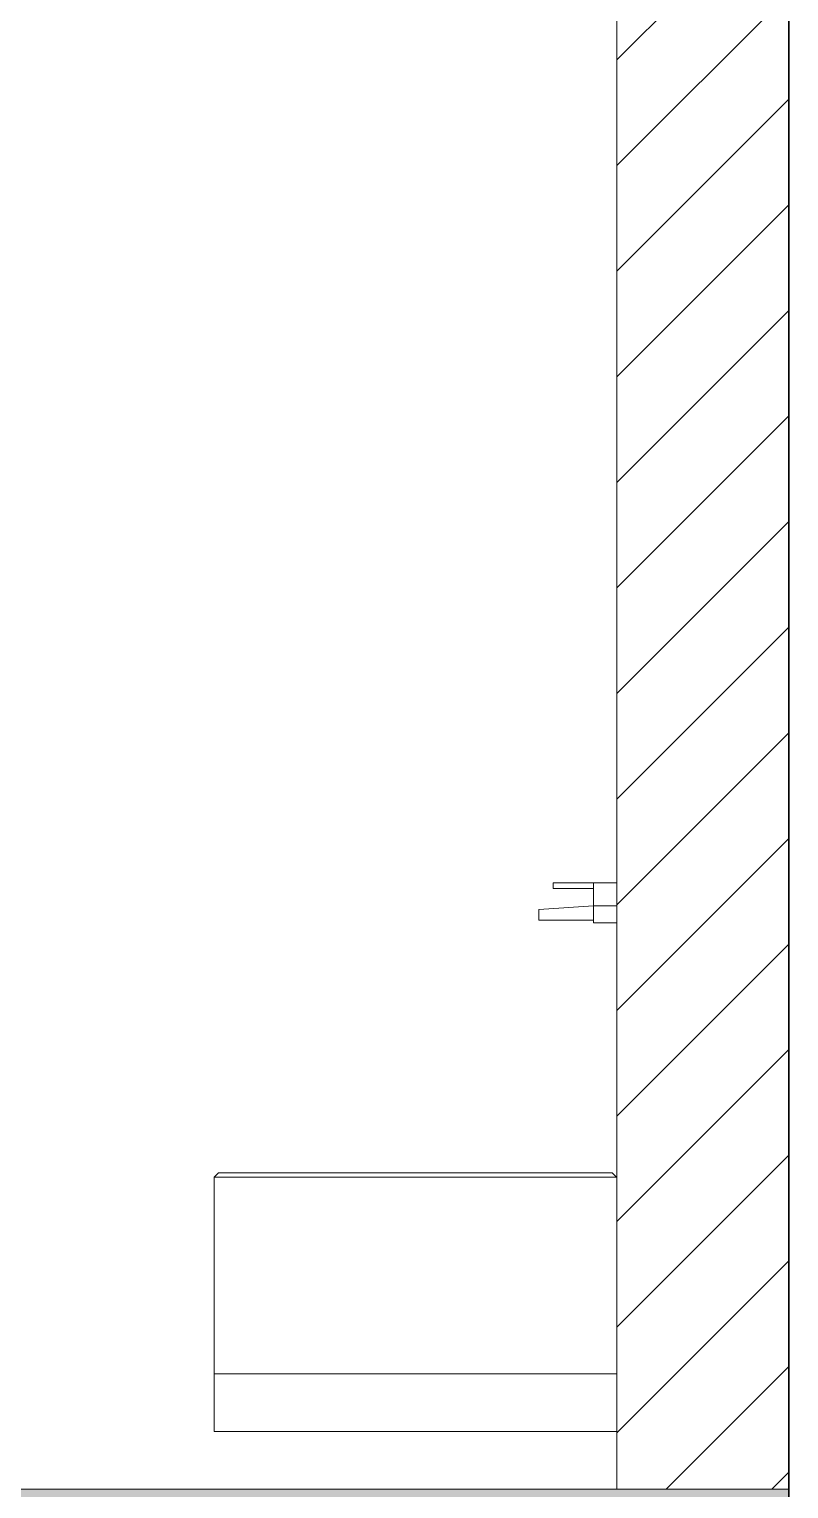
# Model space of a CAD drawing. Header units: millimetres. Extents: x -9413 to 8527, y -300 to 11224.
# Drawn here: x 2439 to 3761, y 4100 to 6641 of the extents above; entities that cross this region are included whole.
import ezdxf

# ---------------------------------------------------------------- set-up
doc = ezdxf.new("R2010")
doc.units = ezdxf.units.MM
doc.header["$MEASUREMENT"] = 0
doc.linetypes.add('Wipeout_Contour', pattern=[1000, 0, -1000])
doc.layers.add('Interior - Furniture', color=7, linetype='Continuous')
doc.layers.add('Structural - Bearing', color=7, linetype='Continuous')
doc.layers.add('Interior - Furniture _Pen_No__75', color=6, linetype='Continuous', lineweight=20)
doc.layers.add('Structural - Bearing_Pen_No__27', color=7, linetype='Continuous', lineweight=35)
for name, color, linetype, lineweight, true_color in [('Structural - Bearing_Pen_No__160', 7, 'Continuous', 20, 0xb4a35c), ('Structural - Bearing_Pen_No__168', 7, 'Continuous', 13, 0xfe847a), ('Structural - Bearing_Pen_No__29', 7, 'Continuous', 35, 0x3dad99)]:
    doc.layers.add(name, color=color, linetype=linetype, lineweight=lineweight, true_color=true_color)

# ---------------------------------------------------------------- blocks, each defined once
blk = doc.blocks.new('Section Elem_11_6')
at = {"layer": 'Structural - Bearing_Pen_No__160', "linetype": 'Continuous', "lineweight": 0, "true_color": 0x5a512e}
blk.add_hatch(color=59, dxfattribs=at).paths.add_polyline_path([(3761.4, 3900), (3761.4, 4100), (111.4, 4100), (111.4, 3900)])
at = {"layer": 'Structural - Bearing_Pen_No__29', "linetype": 'Continuous'}
for p, q in [((3461.4, 4100), (1661.8, 4100)), ((3761.4, 4100), (3461.4, 4100)), ((3761.4, 4100), (3761.4, 3900))]:
    blk.add_line(p, q, dxfattribs=at)
blk = doc.blocks.new('Section Elem_13_6')
at = {"color": 254, "linetype": 'Wipeout_Contour', "lineweight": 0, "ltscale": 26863.098076}
blk.add_wipeout([(3461.4, 4100), (3761.4, 4100), (3761.4, 7100), (3461.4, 7100)], dxfattribs=at).dxf.layer = 'Structural - Bearing'
at = {"layer": 'Structural - Bearing_Pen_No__168', "linetype": 'Continuous'}
h = blk.add_hatch(dxfattribs=at)
h.set_pattern_fill('Common_Brick_0006', color=256, style=0, pattern_type=2)
h.set_pattern_definition([(45, (0, 0), (-91.9239, 91.9239), [])])
h.paths.add_polyline_path([(3461.4, 4100), (3761.4, 4100), (3761.4, 7100), (3461.4, 7100)])
at = {"layer": 'Structural - Bearing_Pen_No__27', "linetype": 'Continuous'}
for p, q in [((3461.4, 7100), (3461.4, 4100)), ((3761.4, 7100), (3761.4, 4100))]:
    blk.add_line(p, q, dxfattribs=at)
blk = doc.blocks.new('Section Elem_15_6')
at = {"color": 254, "linetype": 'Wipeout_Contour', "lineweight": 0, "ltscale": 612620.634525}
blk.add_wipeout([(1661.8, 4100), (3461.4, 4100), (3461.4, 4200), (2761.4, 4200), (2761.4, 4642.5), (2768.9, 4650), (3453.9, 4650), (3461.4, 4642.5), (3461.4, 5085), (3421.4, 5085), (3421.4, 5090), (3326.4, 5090), (3326.4, 5108.4), (3421.4, 5115), (3421.4, 5145), (3351.4, 5145), (3351.4, 5155), (3421.4, 5155), (3461.4, 5155), (3461.4, 7100), (1661.8, 7100), (1661.8, 6337), (1680.8, 6337), (1680.8, 6297.1), (1680.8, 6287), (1680.8, 4435), (1712.2, 4435), (1729.3, 4433.7), (1733.1, 4433), (1746, 4429.8), (1753.2, 4427.2), (1762, 4423.3), (1771.9, 4417.7), (1776.7, 4414.6), (1780.2, 4412.8), (1783.9, 4412.3), (1787.4, 4413), (1790.4, 4414.9), (1792.4, 4417.6), (1793.2, 4421), (1792.9, 4424.5), (1788.7, 4440.2), (1778.5, 4481.8), (1776.2, 4491.9), (1769.5, 4523.6), (1762.7, 4560), (1681.9, 4560), (1681.9, 4590), (1712.2, 4590), (1712.2, 4625), (1726.8, 4624.2), (1741.5, 4623.4), (1772.5, 4621.9), (1788.6, 4621.2), (1804.8, 4620.5), (1821.4, 4619.8), (1838, 4619.1), (1855, 4618.5), (1872, 4617.9), (1906.3, 4616.7), (1940.6, 4615.8), (1974.5, 4615), (2007.8, 4614.3), (2040, 4613.8), (2060, 4613.5), (2078.2, 4613.3), (2094.3, 4613.2), (2108, 4613.1), (2113.5, 4613.1), (2119, 4613.1), (2123, 4613), (2127, 4613), (2131.9, 4613), (2133.5, 4613), (2139.1, 4612.1), (2144.2, 4609.6), (2148.2, 4605.6), (2150.8, 4600.6), (2151.7, 4595), (2151.7, 4590), (2141.6, 4590), (2141.6, 4561.7), (2141.4, 4560), (2141, 4558.4), (2124.3, 4515.5), (2121.2, 4508.1), (2105.3, 4473.6), (2098.1, 4459.2), (2084.1, 4432.8), (2072, 4411.8), (2060.6, 4393.1), (2042.9, 4366.2), (2041.5, 4362.8), (2041.3, 4359.1), (2044, 4341.4), (2046.8, 4323.7), (2049.5, 4306), (2052.2, 4288.4), (2054.9, 4270.7), (2057.6, 4253), (2060.4, 4235.3), (2063.1, 4217.7), (2065.8, 4200), (1742.5, 4200), (1745.2, 4217.5), (1747.9, 4235), (1750.6, 4252.5), (1751.8, 4260.6), (1751.8, 4263.5), (1751, 4266.3), (1721.3, 4329.2), (1720.4, 4330.8), (1719.1, 4332.3), (1717.6, 4333.4), (1715.9, 4334.3), (1714.1, 4334.8), (1712.2, 4335), (1680.8, 4335), (1680.8, 4200), (1661.8, 4200)], dxfattribs=at).dxf.layer = 'Structural - Bearing'
blk = doc.blocks.new('Section Elem_33_6')
at = {"color": 254, "linetype": 'Wipeout_Contour', "lineweight": 0, "ltscale": 24610.048404}
blk.add_wipeout([(3461.4, 5085), (3461.4, 5115), (3421.4, 5115), (3421.4, 5085)], dxfattribs=at).dxf.layer = 'Interior - Furniture'
at = {"color": 254, "linetype": 'Wipeout_Contour', "lineweight": 0, "ltscale": 22396.795772}
blk.add_wipeout([(2761.4, 4642.5), (3461.4, 4642.5), (3453.9, 4650), (2768.9, 4650)], dxfattribs=at).dxf.layer = 'Interior - Furniture'
at = {"color": 254, "linetype": 'Wipeout_Contour', "lineweight": 0, "ltscale": 24463.013813}
blk.add_wipeout([(3421.4, 5090), (3421.4, 5115), (3326.4, 5108.4), (3326.4, 5090)], dxfattribs=at).dxf.layer = 'Interior - Furniture'
at = {"color": 254, "linetype": 'Wipeout_Contour', "lineweight": 0, "ltscale": 21822.797294}
blk.add_wipeout([(2761.4, 4300), (3461.4, 4300), (3461.4, 4642.5), (2761.4, 4642.5)], dxfattribs=at).dxf.layer = 'Interior - Furniture'
at = {"layer": 'Interior - Furniture _Pen_No__75', "linetype": 'Continuous'}
for p, q in [((3326.4, 5090), (3326.4, 5108.4)), ((3421.4, 5090), (3326.4, 5090)), ((3461.4, 5085), (3421.4, 5085)), ((2761.4, 4642.5), (2768.9, 4650)), ((3453.9, 4650), (2768.9, 4650)), ((3453.9, 4650), (3461.4, 4642.5)), ((3461.4, 4642.5), (2761.4, 4642.5))]:
    blk.add_line(p, q, dxfattribs=at)
at = {"color": 254, "linetype": 'Wipeout_Contour', "lineweight": 0, "ltscale": 24726.239547}
blk.add_wipeout([(3461.4, 5115), (3461.4, 5155), (3421.4, 5155), (3421.4, 5115)], dxfattribs=at).dxf.layer = 'Interior - Furniture'
at = {"color": 254, "linetype": 'Wipeout_Contour', "lineweight": 0, "ltscale": 21099.277965}
blk.add_wipeout([(2761.4, 4200), (3461.4, 4200), (3461.4, 4300), (2761.4, 4300)], dxfattribs=at).dxf.layer = 'Interior - Furniture'
at = {"layer": 'Interior - Furniture _Pen_No__75', "linetype": 'Continuous'}
for p, q in [((3326.4, 5108.4), (3421.4, 5115)), ((3421.4, 5085), (3421.4, 5115)), ((3421.4, 5115), (3461.4, 5115)), ((2761.4, 4300), (2761.4, 4642.5)), ((2761.4, 4300), (3461.4, 4300)), ((2761.4, 4200), (2761.4, 4300)), ((2761.4, 4200), (3461.4, 4200))]:
    blk.add_line(p, q, dxfattribs=at)
at = {"color": 254, "linetype": 'Wipeout_Contour', "lineweight": 0, "ltscale": 24654.701483}
blk.add_wipeout([(3421.4, 5145), (3421.4, 5155), (3351.4, 5155), (3351.4, 5145)], dxfattribs=at).dxf.layer = 'Interior - Furniture'
at = {"layer": 'Interior - Furniture _Pen_No__75', "linetype": 'Continuous'}
for p, q in [((3351.4, 5145), (3351.4, 5155)), ((3351.4, 5155), (3421.4, 5155)), ((3421.4, 5145), (3351.4, 5145)), ((3421.4, 5115), (3421.4, 5155)), ((3421.4, 5155), (3461.4, 5155))]:
    blk.add_line(p, q, dxfattribs=at)

msp = doc.modelspace()

# ---------------------------------------------------------------- block references
at = {"layer": 'Structural - Bearing'}
msp.add_blockref('Section Elem_11_6', (0, 0), dxfattribs=at)

# ---------------------------------------------------------------- next in the draw order: block references
msp.add_blockref('Section Elem_13_6', (0, 0), dxfattribs=at)

# ---------------------------------------------------------------- next in the draw order: block references
msp.add_blockref('Section Elem_15_6', (0, 0), dxfattribs=at)

# ---------------------------------------------------------------- next in the draw order: block references
at = {"layer": 'Interior - Furniture'}
msp.add_blockref('Section Elem_33_6', (0, 0), dxfattribs=at)

doc.saveas('drawing.dxf')
